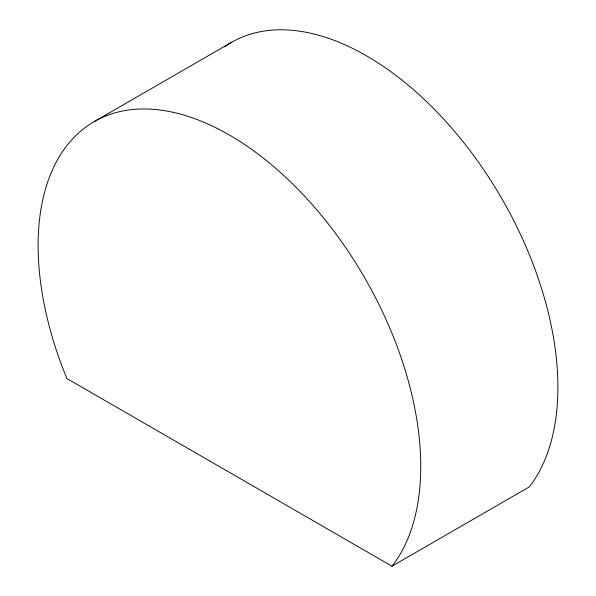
<?xml version="1.0" encoding="UTF-8"?>
<svg xmlns="http://www.w3.org/2000/svg" width="596" height="596" viewBox="0 0 596 596"><rect width="100%" height="100%" fill="white"/><g stroke="black" fill="none" stroke-linecap="round" stroke-linejoin="round"><path stroke-width="0.89" d="M391.959 566.2L395.111 562.08A270.562 156.212 60 0 0 229.43 135.046A270.562 156.212 60 0 0 63.742 370.764L66.894 378.52L391.959 566.2L529.106 487.021L532.258 482.902A270.562 156.212 60 0 0 479.028 162.984A270.562 156.212 60 0 0 224.394 46.875M94.146 121.651L231.293 42.465"/></g></svg>
